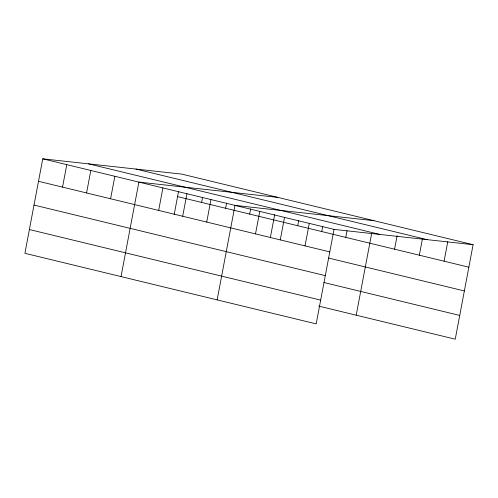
<?xml version="1.0" encoding="UTF-8"?>
<svg xmlns="http://www.w3.org/2000/svg" width="498" height="498" viewBox="0 0 498 498"><rect width="100%" height="100%" fill="white"/><g stroke="black" fill="none" stroke-linecap="round" stroke-linejoin="round"><path stroke-width="0.75" d="M473.1 244.699L181.814 174.119L42.753 158.812L24.9 253.301L316.186 323.881L334.04 229.391L473.1 244.699L455.247 339.188L318.658 306.096M62.536 187.124L66.788 164.633M86.565 192.95L90.817 170.453M110.6 198.77L114.845 176.28M121.026 276.589L138.88 182.1L277.94 197.407M158.657 210.417L162.908 187.927M174.2 214.433L178.558 191.363M182.691 216.244L186.943 193.747M201.597 202.431L202.586 197.183M206.72 222.064L210.971 199.574M225.625 208.257L226.621 203.01M217.147 299.883L235 205.394L374.06 220.701M249.66 214.078L250.65 208.83M255.511 233.886L259.763 211.395M270.321 237.72L274.678 214.657M280.268 239.887L284.52 217.396M297.717 225.725L298.713 220.477M305.031 245.888L309.283 223.39M321.752 231.551L322.741 226.304M345.78 237.372L347.056 230.624M356.207 315.19L371.657 233.45M394.572 249.193L397.124 235.697M419.328 255.194L422.447 238.698M444.091 261.195L447.777 241.698M135.923 169.065L427.209 239.65M88.644 163.861L379.93 234.446M42.753 158.812L334.04 229.391M177.562 196.61L468.848 267.196M38.502 181.303L329.788 251.888M328.524 258.039L464.36 290.95M34.013 205.064L325.3 275.643M323.899 282.515L459.735 315.433M29.388 229.541L320.675 300.126"/></g></svg>
